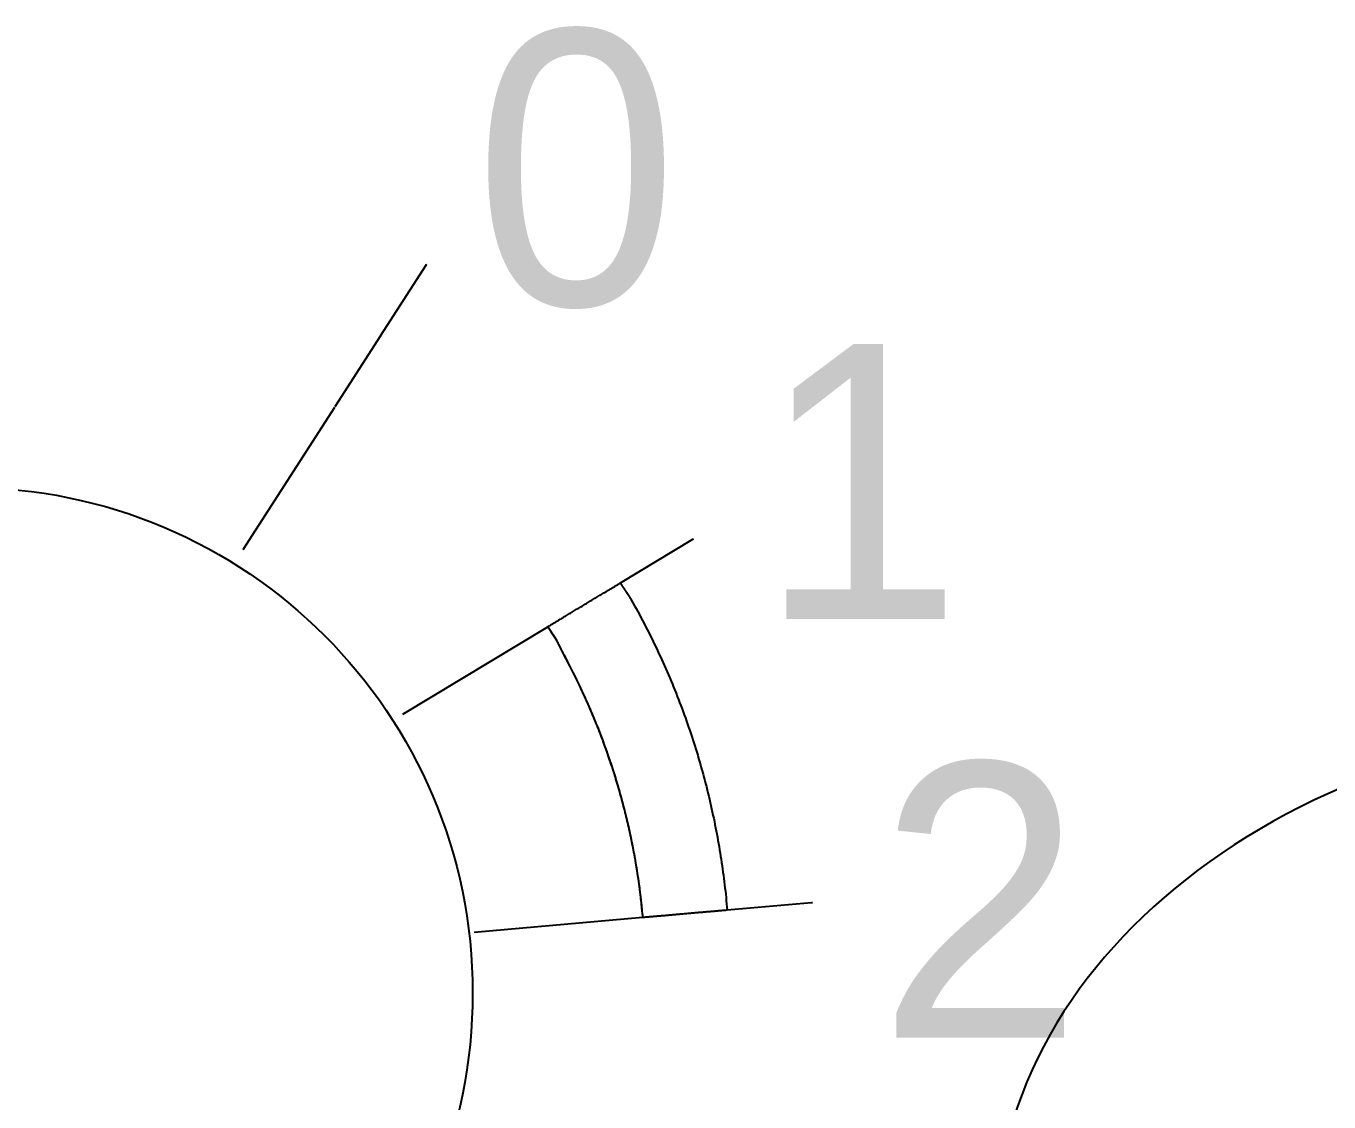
# Model space of a CAD drawing. Header units: inches. Extents: x 0.1 to 89.7, y 0.1 to 57.6.
# Drawn here: x 81.3518 to 81.6649, y 23.9955 to 24.2541 of the extents above; entities that cross this region are included whole.
import ezdxf
from ezdxf.enums import TextEntityAlignment as Align

# ---------------------------------------------------------------- set-up
doc = ezdxf.new("R2010")
doc.units = ezdxf.units.IN
doc.header["$MEASUREMENT"] = 0
for name, color, linetype in [('LAYER_10', 7, 'Continuous'), ('OBJECT', 140, 'Continuous'), ('PSYMS', 7, 'Continuous')]:
    doc.layers.add(name, color=color, linetype=linetype)
doc.styles.get("Standard").update_dxf_attribs({"font": 'arial.ttf'})
doc.styles.add('STYLE5', font='txt')
doc.styles.add('WD', font='romans.shx', dxfattribs={"height": 0.185})

# ---------------------------------------------------------------- blocks, each defined once
blk = doc.blocks.new('SR_2NO_1NC')
at = {"layer": 'LAYER_10', "color": 7}
for points in [[(0.55183, 2.55916), (0.56294, 2.57639)], [(0.55183, 2.55916), (0.56294, 2.57639)], [(0.56294, 2.5764), (0.56299, 2.57648)], [(0.56294, 2.5764), (0.56299, 2.57648)], [(0.55183, 2.55916), (0.54073, 2.54194)], [(0.55183, 2.55916), (0.54073, 2.54194)], [(0.51858, 2.50747), (0.54073, 2.54193)], [(0.51858, 2.50747), (0.54073, 2.54193)], [(0.60983, 2.49936), (0.62735, 2.50994)], [(0.60983, 2.49936), (0.62735, 2.50994)], [(0.62735, 2.50995), (0.62755, 2.51007)], [(0.62735, 2.50995), (0.62755, 2.51007)], [(0.55723, 2.4676), (0.59229, 2.48879)], [(0.55723, 2.4676), (0.59229, 2.48879)], [(0.65608, 2.42201), (0.63568, 2.4202)], [(0.65608, 2.42201), (0.63568, 2.4202)], [(0.65628, 2.42201), (0.65608, 2.42201)], [(0.65628, 2.42201), (0.65608, 2.42201)], [(0.61528, 2.41842), (0.57446, 2.41483)]]:
    blk.add_lwpolyline(points, dxfattribs=at)
for points in [[(0.63568, 2.4202, 0), (0.63567, 2.4202, 0), (0.63565, 2.4202, 0), (0.63562, 2.4202, 0), (0.63558, 2.42019, 0), (0.63553, 2.42019, 0), (0.63547, 2.42018, 0), (0.63539, 2.42018, 0), (0.63531, 2.42017, 0), (0.63522, 2.42016, 0), (0.63511, 2.42015, 0), (0.635, 2.42014, 0), (0.63487, 2.42013, 0), (0.63474, 2.42012, 0), (0.6346, 2.42011, 0), (0.63445, 2.4201, 0), (0.63429, 2.42008, 0), (0.63412, 2.42007, 0), (0.63395, 2.42005, 0), (0.63376, 2.42004, 0), (0.63357, 2.42002, 0), (0.63338, 2.42, 0), (0.63317, 2.41998, 0), (0.63296, 2.41997, 0), (0.63274, 2.41995, 0), (0.63252, 2.41993, 0), (0.63228, 2.41991, 0), (0.63205, 2.41989, 0), (0.63181, 2.41987, 0), (0.63156, 2.41984, 0), (0.6313, 2.41982, 0), (0.63105, 2.4198, 0), (0.63078, 2.41978, 0), (0.63052, 2.41975, 0), (0.63025, 2.41973, 0), (0.62997, 2.41971, 0), (0.62969, 2.41968, 0), (0.62941, 2.41966, 0), (0.62913, 2.41963, 0), (0.62884, 2.41961, 0), (0.62855, 2.41958, 0), (0.62825, 2.41956, 0), (0.62796, 2.41953, 0), (0.62766, 2.4195, 0), (0.62736, 2.41948, 0), (0.62706, 2.41945, 0), (0.62676, 2.41943, 0), (0.62646, 2.4194, 0), (0.62615, 2.41937, 0), (0.62585, 2.41935, 0), (0.62554, 2.41932, 0), (0.62524, 2.41929, 0), (0.62494, 2.41927, 0), (0.62463, 2.41924, 0), (0.62433, 2.41921, 0), (0.62403, 2.41919, 0), (0.62372, 2.41916, 0), (0.62342, 2.41913, 0), (0.62313, 2.41911, 0), (0.62283, 2.41908, 0), (0.62254, 2.41906, 0), (0.62224, 2.41903, 0), (0.62195, 2.41901, 0), (0.62167, 2.41898, 0), (0.62138, 2.41896, 0), (0.6211, 2.41893, 0), (0.62083, 2.41891, 0), (0.62056, 2.41888, 0), (0.62029, 2.41886, 0), (0.62002, 2.41884, 0), (0.61976, 2.41881, 0), (0.61951, 2.41879, 0), (0.61926, 2.41877, 0), (0.61901, 2.41875, 0), (0.61877, 2.41873, 0), (0.61854, 2.41871, 0), (0.61831, 2.41869, 0), (0.61809, 2.41867, 0), (0.61788, 2.41865, 0), (0.61767, 2.41863, 0), (0.61747, 2.41861, 0), (0.61728, 2.4186, 0), (0.61709, 2.41858, 0), (0.61691, 2.41857, 0), (0.61674, 2.41855, 0), (0.61658, 2.41854, 0), (0.61642, 2.41852, 0), (0.61628, 2.41851, 0), (0.61614, 2.4185, 0), (0.61601, 2.41849, 0), (0.61589, 2.41848, 0), (0.61579, 2.41847, 0), (0.61569, 2.41846, 0), (0.6156, 2.41845, 0), (0.61552, 2.41844, 0), (0.61545, 2.41844, 0), (0.6154, 2.41843, 0), (0.61535, 2.41843, 0), (0.61532, 2.41843, 0), (0.61529, 2.41842, 0), (0.61528, 2.41842, 0), (0.61525, 2.41879, 0), (0.61519, 2.41944, 0), (0.61513, 2.42009, 0), (0.61506, 2.42073, 0), (0.615, 2.42138, 0), (0.61493, 2.42202, 0), (0.61485, 2.42267, 0), (0.61478, 2.42332, 0), (0.6147, 2.42396, 0), (0.61462, 2.42461, 0), (0.61454, 2.42525, 0), (0.61445, 2.4259, 0), (0.61437, 2.42654, 0), (0.61428, 2.42719, 0), (0.61418, 2.42783, 0), (0.61409, 2.42848, 0), (0.61399, 2.42912, 0), (0.61389, 2.42977, 0), (0.61378, 2.43041, 0), (0.61368, 2.43106, 0), (0.61357, 2.4317, 0), (0.61346, 2.43234, 0), (0.61335, 2.43299, 0), (0.61323, 2.43363, 0), (0.61311, 2.43427, 0), (0.61299, 2.43492, 0), (0.61286, 2.43556, 0), (0.61274, 2.4362, 0), (0.61261, 2.43684, 0), (0.61247, 2.43749, 0), (0.61234, 2.43813, 0), (0.6122, 2.43877, 0), (0.61206, 2.43941, 0), (0.61192, 2.44005, 0), (0.61177, 2.44069, 0), (0.61163, 2.44133, 0), (0.61147, 2.44197, 0), (0.61132, 2.44261, 0), (0.61116, 2.44325, 0), (0.61101, 2.44389, 0), (0.61084, 2.44453, 0), (0.61068, 2.44517, 0), (0.61051, 2.4458, 0), (0.61034, 2.44644, 0), (0.61017, 2.44708, 0), (0.61, 2.44772, 0), (0.60982, 2.44835, 0), (0.60964, 2.44899, 0), (0.60946, 2.44963, 0), (0.60927, 2.45026, 0), (0.60908, 2.4509, 0), (0.60889, 2.45153, 0), (0.6087, 2.45217, 0), (0.6085, 2.4528, 0), (0.6083, 2.45343, 0), (0.6081, 2.45407, 0), (0.6079, 2.4547, 0), (0.60769, 2.45533, 0), (0.60748, 2.45596, 0), (0.60727, 2.45659, 0), (0.60705, 2.45722, 0), (0.60683, 2.45785, 0), (0.60661, 2.45848, 0), (0.60639, 2.45911, 0), (0.60616, 2.45974, 0), (0.60594, 2.46037, 0), (0.6057, 2.461, 0), (0.60547, 2.46163, 0), (0.60523, 2.46225, 0), (0.60499, 2.46288, 0), (0.60475, 2.4635, 0), (0.60451, 2.46413, 0), (0.60426, 2.46475, 0), (0.60401, 2.46538, 0), (0.60375, 2.466, 0), (0.6035, 2.46663, 0), (0.60324, 2.46725, 0), (0.60298, 2.46787, 0), (0.60271, 2.46849, 0), (0.60244, 2.46911, 0), (0.60217, 2.46973, 0), (0.6019, 2.47035, 0), (0.60163, 2.47097, 0), (0.60135, 2.47159, 0), (0.60107, 2.47221, 0), (0.60078, 2.47282, 0), (0.6005, 2.47344, 0), (0.60021, 2.47405, 0), (0.59992, 2.47467, 0), (0.59962, 2.47528, 0), (0.59932, 2.4759, 0), (0.59902, 2.47651, 0), (0.59872, 2.47712, 0), (0.59841, 2.47773, 0), (0.5981, 2.47835, 0), (0.59779, 2.47896, 0), (0.59748, 2.47956, 0), (0.59716, 2.48017, 0), (0.59684, 2.48078, 0), (0.59652, 2.48139, 0), (0.59624, 2.48191, 0), (0.59622, 2.48195, 0), (0.5962, 2.48198, 0), (0.59618, 2.48202, 0), (0.59616, 2.48205, 0), (0.59614, 2.48209, 0), (0.59612, 2.48212, 0), (0.5961, 2.48216, 0), (0.59609, 2.48219, 0), (0.59607, 2.48223, 0), (0.59605, 2.48226, 0), (0.59603, 2.4823, 0), (0.59601, 2.48233, 0), (0.59599, 2.48237, 0), (0.59597, 2.4824, 0), (0.59596, 2.48244, 0), (0.59594, 2.48247, 0), (0.59592, 2.48251, 0), (0.5959, 2.48254, 0), (0.59588, 2.48258, 0), (0.59587, 2.48261, 0), (0.59585, 2.48265, 0), (0.59583, 2.48268, 0), (0.59581, 2.48272, 0), (0.5958, 2.48275, 0), (0.59578, 2.48279, 0), (0.59576, 2.48282, 0), (0.59574, 2.48286, 0), (0.59573, 2.48289, 0), (0.59571, 2.48293, 0), (0.59569, 2.48296, 0), (0.59567, 2.483, 0), (0.59566, 2.48303, 0), (0.59564, 2.48307, 0), (0.59562, 2.48311, 0), (0.5956, 2.48314, 0), (0.59559, 2.48318, 0), (0.59557, 2.48321, 0), (0.59555, 2.48325, 0), (0.59554, 2.48328, 0), (0.59552, 2.48332, 0), (0.5955, 2.48335, 0), (0.59548, 2.48339, 0), (0.59547, 2.48342, 0), (0.59545, 2.48346, 0), (0.59543, 2.48349, 0), (0.59542, 2.48353, 0), (0.5954, 2.48357, 0), (0.59538, 2.4836, 0), (0.59536, 2.48364, 0), (0.59535, 2.48367, 0), (0.59533, 2.48371, 0), (0.59531, 2.48374, 0), (0.5953, 2.48378, 0), (0.59528, 2.48381, 0), (0.59526, 2.48385, 0), (0.59525, 2.48388, 0), (0.59523, 2.48392, 0), (0.59521, 2.48395, 0), (0.59519, 2.48399, 0), (0.59518, 2.48402, 0), (0.59516, 2.48406, 0), (0.59514, 2.4841, 0), (0.59512, 2.48413, 0), (0.59511, 2.48417, 0), (0.59509, 2.4842, 0), (0.59507, 2.48424, 0), (0.59505, 2.48427, 0), (0.59504, 2.48431, 0), (0.59502, 2.48434, 0), (0.595, 2.48438, 0), (0.59498, 2.48441, 0), (0.59497, 2.48445, 0), (0.59495, 2.48448, 0), (0.59493, 2.48452, 0), (0.59491, 2.48455, 0), (0.59489, 2.48459, 0), (0.59488, 2.48462, 0), (0.59486, 2.48466, 0), (0.59484, 2.48469, 0), (0.59482, 2.48473, 0), (0.5948, 2.48476, 0), (0.59478, 2.4848, 0), (0.59477, 2.48483, 0), (0.59475, 2.48487, 0), (0.59473, 2.4849, 0), (0.59471, 2.48494, 0), (0.59469, 2.48497, 0), (0.59467, 2.48501, 0), (0.59465, 2.48504, 0), (0.59463, 2.48508, 0), (0.59462, 2.48511, 0), (0.5946, 2.48515, 0), (0.59458, 2.48518, 0), (0.59456, 2.48522, 0), (0.59454, 2.48525, 0), (0.59452, 2.48529, 0), (0.5945, 2.48532, 0), (0.59448, 2.48535, 0), (0.59446, 2.48539, 0), (0.59444, 2.48542, 0), (0.59443, 2.48543, 0), (0.59443, 2.48544, 0), (0.59443, 2.48544, 0), (0.59442, 2.48545, 0), (0.59442, 2.48545, 0), (0.59441, 2.48546, 0), (0.5944, 2.48548, 0), (0.5944, 2.48549, 0), (0.59439, 2.4855, 0), (0.59438, 2.48552, 0), (0.59436, 2.48554, 0), (0.59435, 2.48556, 0), (0.59434, 2.48558, 0), (0.59432, 2.4856, 0), (0.59431, 2.48563, 0), (0.59429, 2.48565, 0), (0.59427, 2.48568, 0), (0.59426, 2.48571, 0), (0.59424, 2.48574, 0), (0.59422, 2.48577, 0), (0.5942, 2.4858, 0), (0.59417, 2.48584, 0), (0.59415, 2.48587, 0), (0.59413, 2.48591, 0), (0.59411, 2.48594, 0), (0.59408, 2.48598, 0), (0.59406, 2.48602, 0), (0.59403, 2.48606, 0), (0.59401, 2.4861, 0), (0.59398, 2.48614, 0), (0.59395, 2.48618, 0), (0.59392, 2.48623, 0), (0.5939, 2.48627, 0), (0.59387, 2.48632, 0), (0.59384, 2.48636, 0), (0.59381, 2.48641, 0), (0.59378, 2.48645, 0), (0.59375, 2.4865, 0), (0.59372, 2.48655, 0), (0.59369, 2.48659, 0), (0.59366, 2.48664, 0), (0.59363, 2.48669, 0), (0.5936, 2.48674, 0), (0.59357, 2.48679, 0), (0.59353, 2.48684, 0), (0.5935, 2.48689, 0), (0.59347, 2.48694, 0), (0.59344, 2.48699, 0), (0.59341, 2.48704, 0), (0.59337, 2.48709, 0), (0.59334, 2.48714, 0), (0.59331, 2.48719, 0), (0.59328, 2.48724, 0), (0.59325, 2.48729, 0), (0.59321, 2.48734, 0), (0.59318, 2.48739, 0), (0.59315, 2.48744, 0), (0.59312, 2.48749, 0), (0.59309, 2.48754, 0), (0.59306, 2.48759, 0), (0.59303, 2.48763, 0), (0.593, 2.48768, 0), (0.59297, 2.48773, 0), (0.59294, 2.48778, 0), (0.59291, 2.48782, 0), (0.59288, 2.48787, 0), (0.59285, 2.48791, 0), (0.59282, 2.48796, 0), (0.59279, 2.488, 0), (0.59276, 2.48804, 0), (0.59274, 2.48809, 0), (0.59271, 2.48813, 0), (0.59269, 2.48817, 0), (0.59266, 2.48821, 0), (0.59264, 2.48825, 0), (0.59261, 2.48828, 0), (0.59259, 2.48832, 0), (0.59256, 2.48836, 0), (0.59254, 2.48839, 0), (0.59252, 2.48842, 0), (0.5925, 2.48846, 0), (0.59248, 2.48849, 0), (0.59246, 2.48852, 0), (0.59244, 2.48855, 0), (0.59243, 2.48857, 0), (0.59241, 2.4886, 0), (0.59239, 2.48862, 0), (0.59238, 2.48865, 0), (0.59237, 2.48867, 0), (0.59235, 2.48869, 0), (0.59234, 2.48871, 0), (0.59233, 2.48872, 0), (0.59232, 2.48874, 0), (0.59231, 2.48875, 0), (0.59231, 2.48876, 0), (0.5923, 2.48877, 0), (0.59229, 2.48878, 0), (0.59229, 2.48879, 0), (0.59229, 2.48879, 0), (0.59229, 2.48879, 0), (0.59229, 2.4888, 0), (0.59229, 2.4888, 0), (0.59231, 2.48881, 0), (0.59234, 2.48883, 0), (0.59238, 2.48885, 0), (0.59243, 2.48888, 0), (0.59248, 2.48891, 0), (0.59255, 2.48895, 0), (0.59262, 2.489, 0), (0.59271, 2.48905, 0), (0.5928, 2.48911, 0), (0.5929, 2.48917, 0), (0.59301, 2.48923, 0), (0.59312, 2.4893, 0), (0.59325, 2.48938, 0), (0.59338, 2.48946, 0), (0.59352, 2.48954, 0), (0.59367, 2.48963, 0), (0.59382, 2.48972, 0), (0.59398, 2.48981, 0), (0.59414, 2.48991, 0), (0.59432, 2.49002, 0), (0.59449, 2.49013, 0), (0.59468, 2.49024, 0), (0.59487, 2.49035, 0), (0.59506, 2.49047, 0), (0.59526, 2.49059, 0), (0.59547, 2.49071, 0), (0.59568, 2.49084, 0), (0.59589, 2.49097, 0), (0.59611, 2.4911, 0), (0.59633, 2.49123, 0), (0.59656, 2.49137, 0), (0.59679, 2.49151, 0), (0.59702, 2.49165, 0), (0.59726, 2.49179, 0), (0.5975, 2.49194, 0), (0.59774, 2.49208, 0), (0.59799, 2.49223, 0), (0.59824, 2.49238, 0), (0.59849, 2.49253, 0), (0.59874, 2.49269, 0), (0.599, 2.49284, 0), (0.59925, 2.49299, 0), (0.59951, 2.49315, 0), (0.59977, 2.49331, 0), (0.60003, 2.49346, 0), (0.60029, 2.49362, 0), (0.60055, 2.49378, 0), (0.60081, 2.49393, 0), (0.60108, 2.49409, 0), (0.60134, 2.49425, 0), (0.6016, 2.49441, 0), (0.60186, 2.49457, 0), (0.60212, 2.49472, 0), (0.60238, 2.49488, 0), (0.60264, 2.49504, 0), (0.6029, 2.49519, 0), (0.60315, 2.49534, 0), (0.60341, 2.4955, 0), (0.60366, 2.49565, 0), (0.60391, 2.4958, 0), (0.60416, 2.49595, 0), (0.6044, 2.4961, 0), (0.60465, 2.49625, 0), (0.60489, 2.49639, 0), (0.60512, 2.49653, 0), (0.60536, 2.49667, 0), (0.60559, 2.49681, 0), (0.60581, 2.49695, 0), (0.60604, 2.49708, 0), (0.60625, 2.49721, 0), (0.60647, 2.49734, 0), (0.60668, 2.49747, 0), (0.60688, 2.49759, 0), (0.60708, 2.49771, 0), (0.60727, 2.49783, 0), (0.60746, 2.49794, 0), (0.60765, 2.49805, 0), (0.60782, 2.49816, 0), (0.60799, 2.49826, 0), (0.60816, 2.49836, 0), (0.60832, 2.49846, 0), (0.60847, 2.49855, 0), (0.60861, 2.49864, 0), (0.60875, 2.49872, 0), (0.60888, 2.4988, 0), (0.60901, 2.49887, 0), (0.60912, 2.49894, 0), (0.60923, 2.49901, 0), (0.60933, 2.49907, 0), (0.60942, 2.49912, 0), (0.6095, 2.49917, 0), (0.60957, 2.49921, 0), (0.60964, 2.49925, 0), (0.6097, 2.49929, 0), (0.60974, 2.49932, 0), (0.60978, 2.49934, 0), (0.6098, 2.49935, 0), (0.60982, 2.49936, 0), (0.60983, 2.49937, 0), (0.60985, 2.49934, 0), (0.60987, 2.4993, 0), (0.60989, 2.49926, 0), (0.60992, 2.49922, 0), (0.60994, 2.49918, 0), (0.60996, 2.49915, 0), (0.60999, 2.49911, 0), (0.61001, 2.49907, 0), (0.61003, 2.49903, 0), (0.61006, 2.49899, 0), (0.61008, 2.49896, 0), (0.6101, 2.49892, 0), (0.61013, 2.49888, 0), (0.61015, 2.49885, 0), (0.61018, 2.49881, 0), (0.6102, 2.49877, 0), (0.61022, 2.49873, 0), (0.61025, 2.4987, 0), (0.61027, 2.49866, 0), (0.6103, 2.49862, 0), (0.61032, 2.49858, 0), (0.61034, 2.49855, 0), (0.61037, 2.49851, 0), (0.61039, 2.49847, 0), (0.61042, 2.49844, 0), (0.61044, 2.4984, 0), (0.61047, 2.49836, 0), (0.61049, 2.49833, 0), (0.61051, 2.49829, 0), (0.61054, 2.49825, 0), (0.61056, 2.49822, 0), (0.61059, 2.49818, 0), (0.61061, 2.49814, 0), (0.61064, 2.49811, 0), (0.61066, 2.49807, 0), (0.61069, 2.49803, 0), (0.61071, 2.498, 0), (0.61074, 2.49796, 0), (0.61076, 2.49792, 0), (0.61079, 2.49789, 0), (0.61081, 2.49785, 0), (0.61084, 2.49781, 0), (0.61086, 2.49778, 0), (0.61089, 2.49774, 0), (0.61091, 2.4977, 0), (0.61093, 2.49767, 0), (0.61096, 2.49763, 0), (0.61098, 2.49759, 0), (0.61101, 2.49756, 0), (0.61103, 2.49752, 0), (0.61106, 2.49748, 0), (0.61108, 2.49745, 0), (0.61111, 2.49741, 0), (0.61113, 2.49737, 0), (0.61116, 2.49734, 0), (0.61118, 2.4973, 0), (0.61121, 2.49726, 0), (0.61123, 2.49723, 0), (0.61126, 2.49719, 0), (0.61128, 2.49715, 0), (0.61131, 2.49711, 0), (0.61133, 2.49708, 0), (0.61136, 2.49704, 0), (0.61138, 2.497, 0), (0.61141, 2.49697, 0), (0.61143, 2.49693, 0), (0.61146, 2.49689, 0), (0.61148, 2.49685, 0), (0.61151, 2.49682, 0), (0.61153, 2.49678, 0), (0.61155, 2.49674, 0), (0.61158, 2.49671, 0), (0.6116, 2.49667, 0), (0.61163, 2.49663, 0), (0.61165, 2.49659, 0), (0.61168, 2.49655, 0), (0.6117, 2.49652, 0), (0.61173, 2.49648, 0), (0.61175, 2.49644, 0), (0.61177, 2.4964, 0), (0.6118, 2.49637, 0), (0.61182, 2.49633, 0), (0.61185, 2.49629, 0), (0.61187, 2.49625, 0), (0.61189, 2.49621, 0), (0.61192, 2.49617, 0), (0.61194, 2.49614, 0), (0.61197, 2.4961, 0), (0.61199, 2.49606, 0), (0.61201, 2.49602, 0), (0.61204, 2.49598, 0), (0.61206, 2.49594, 0), (0.61208, 2.4959, 0), (0.61211, 2.49586, 0), (0.61213, 2.49582, 0), (0.61215, 2.49578, 0), (0.61218, 2.49575, 0), (0.6122, 2.49571, 0), (0.61222, 2.49567, 0), (0.61225, 2.49563, 0), (0.61243, 2.4953, 0), (0.61284, 2.49458, 0), (0.61324, 2.49386, 0), (0.61363, 2.49315, 0), (0.61403, 2.49243, 0), (0.61442, 2.49171, 0), (0.6148, 2.49099, 0), (0.61519, 2.49027, 0), (0.61557, 2.48954, 0), (0.61594, 2.48882, 0), (0.61631, 2.4881, 0), (0.61668, 2.48737, 0), (0.61705, 2.48664, 0), (0.61741, 2.48592, 0), (0.61776, 2.48519, 0), (0.61812, 2.48446, 0), (0.61847, 2.48373, 0), (0.61881, 2.483, 0), (0.61916, 2.48226, 0), (0.6195, 2.48153, 0), (0.61983, 2.4808, 0), (0.62017, 2.48006, 0), (0.6205, 2.47933, 0), (0.62082, 2.47859, 0), (0.62114, 2.47785, 0), (0.62146, 2.47712, 0), (0.62178, 2.47638, 0), (0.62209, 2.47564, 0), (0.6224, 2.4749, 0), (0.6227, 2.47416, 0), (0.623, 2.47341, 0), (0.6233, 2.47267, 0), (0.62359, 2.47193, 0), (0.62388, 2.47118, 0), (0.62417, 2.47044, 0), (0.62446, 2.46969, 0), (0.62474, 2.46895, 0), (0.62501, 2.4682, 0), (0.62529, 2.46745, 0), (0.62556, 2.46671, 0), (0.62582, 2.46596, 0), (0.62608, 2.46521, 0), (0.62634, 2.46446, 0), (0.6266, 2.46371, 0), (0.62685, 2.46295, 0), (0.6271, 2.4622, 0), (0.62735, 2.46145, 0), (0.62759, 2.4607, 0), (0.62783, 2.45994, 0), (0.62806, 2.45919, 0), (0.6283, 2.45843, 0), (0.62853, 2.45768, 0), (0.62875, 2.45692, 0), (0.62897, 2.45616, 0), (0.62919, 2.45541, 0), (0.62941, 2.45465, 0), (0.62962, 2.45389, 0), (0.62983, 2.45313, 0), (0.63003, 2.45237, 0), (0.63023, 2.45161, 0), (0.63043, 2.45085, 0), (0.63063, 2.45009, 0), (0.63082, 2.44933, 0), (0.63101, 2.44857, 0), (0.63119, 2.44781, 0), (0.63138, 2.44705, 0), (0.63155, 2.44629, 0), (0.63173, 2.44552, 0), (0.6319, 2.44476, 0), (0.63207, 2.444, 0), (0.63223, 2.44323, 0), (0.6324, 2.44247, 0), (0.63256, 2.4417, 0), (0.63271, 2.44094, 0), (0.63286, 2.44017, 0), (0.63301, 2.43941, 0), (0.63316, 2.43864, 0), (0.6333, 2.43788, 0), (0.63344, 2.43711, 0), (0.63357, 2.43634, 0), (0.63371, 2.43558, 0), (0.63384, 2.43481, 0), (0.63396, 2.43404, 0), (0.63408, 2.43327, 0), (0.6342, 2.43251, 0), (0.63432, 2.43174, 0), (0.63443, 2.43097, 0), (0.63454, 2.4302, 0), (0.63465, 2.42943, 0), (0.63475, 2.42867, 0), (0.63485, 2.4279, 0), (0.63495, 2.42713, 0), (0.63504, 2.42636, 0), (0.63513, 2.42559, 0), (0.63522, 2.42482, 0), (0.6353, 2.42405, 0), (0.63539, 2.42328, 0), (0.63546, 2.42251, 0), (0.63554, 2.42174, 0), (0.63561, 2.42097, 0), (0.63568, 2.4202, 0)], [(0.63568, 2.4202, 0), (0.63567, 2.4202, 0), (0.63565, 2.4202, 0), (0.63562, 2.4202, 0), (0.63558, 2.42019, 0), (0.63553, 2.42019, 0), (0.63547, 2.42018, 0), (0.63539, 2.42018, 0), (0.63531, 2.42017, 0), (0.63522, 2.42016, 0), (0.63511, 2.42015, 0), (0.635, 2.42014, 0), (0.63487, 2.42013, 0), (0.63474, 2.42012, 0), (0.6346, 2.42011, 0), (0.63445, 2.4201, 0), (0.63429, 2.42008, 0), (0.63412, 2.42007, 0), (0.63395, 2.42005, 0), (0.63376, 2.42004, 0), (0.63357, 2.42002, 0), (0.63338, 2.42, 0), (0.63317, 2.41998, 0), (0.63296, 2.41997, 0), (0.63274, 2.41995, 0), (0.63252, 2.41993, 0), (0.63228, 2.41991, 0), (0.63205, 2.41989, 0), (0.63181, 2.41987, 0), (0.63156, 2.41984, 0), (0.6313, 2.41982, 0), (0.63105, 2.4198, 0), (0.63078, 2.41978, 0), (0.63052, 2.41975, 0), (0.63025, 2.41973, 0), (0.62997, 2.41971, 0), (0.62969, 2.41968, 0), (0.62941, 2.41966, 0), (0.62913, 2.41963, 0), (0.62884, 2.41961, 0), (0.62855, 2.41958, 0), (0.62825, 2.41956, 0), (0.62796, 2.41953, 0), (0.62766, 2.4195, 0), (0.62736, 2.41948, 0), (0.62706, 2.41945, 0), (0.62676, 2.41943, 0), (0.62646, 2.4194, 0), (0.62615, 2.41937, 0), (0.62585, 2.41935, 0), (0.62554, 2.41932, 0), (0.62524, 2.41929, 0), (0.62494, 2.41927, 0), (0.62463, 2.41924, 0), (0.62433, 2.41921, 0), (0.62403, 2.41919, 0), (0.62372, 2.41916, 0), (0.62342, 2.41913, 0), (0.62313, 2.41911, 0), (0.62283, 2.41908, 0), (0.62254, 2.41906, 0), (0.62224, 2.41903, 0), (0.62195, 2.41901, 0), (0.62167, 2.41898, 0), (0.62138, 2.41896, 0), (0.6211, 2.41893, 0), (0.62083, 2.41891, 0), (0.62056, 2.41888, 0), (0.62029, 2.41886, 0), (0.62002, 2.41884, 0), (0.61976, 2.41881, 0), (0.61951, 2.41879, 0), (0.61926, 2.41877, 0), (0.61901, 2.41875, 0), (0.61877, 2.41873, 0), (0.61854, 2.41871, 0), (0.61831, 2.41869, 0), (0.61809, 2.41867, 0), (0.61788, 2.41865, 0), (0.61767, 2.41863, 0), (0.61747, 2.41861, 0), (0.61728, 2.4186, 0), (0.61709, 2.41858, 0), (0.61691, 2.41857, 0), (0.61674, 2.41855, 0), (0.61658, 2.41854, 0), (0.61642, 2.41852, 0), (0.61628, 2.41851, 0), (0.61614, 2.4185, 0), (0.61601, 2.41849, 0), (0.61589, 2.41848, 0), (0.61579, 2.41847, 0), (0.61569, 2.41846, 0), (0.6156, 2.41845, 0), (0.61552, 2.41844, 0), (0.61545, 2.41844, 0), (0.6154, 2.41843, 0), (0.61535, 2.41843, 0), (0.61532, 2.41843, 0), (0.61529, 2.41842, 0), (0.61528, 2.41842, 0), (0.61525, 2.41879, 0), (0.61519, 2.41944, 0), (0.61513, 2.42009, 0), (0.61506, 2.42073, 0), (0.615, 2.42138, 0), (0.61493, 2.42202, 0), (0.61485, 2.42267, 0), (0.61478, 2.42332, 0), (0.6147, 2.42396, 0), (0.61462, 2.42461, 0), (0.61454, 2.42525, 0), (0.61445, 2.4259, 0), (0.61437, 2.42654, 0), (0.61428, 2.42719, 0), (0.61418, 2.42783, 0), (0.61409, 2.42848, 0), (0.61399, 2.42912, 0), (0.61389, 2.42977, 0), (0.61378, 2.43041, 0), (0.61368, 2.43106, 0), (0.61357, 2.4317, 0), (0.61346, 2.43234, 0), (0.61335, 2.43299, 0), (0.61323, 2.43363, 0), (0.61311, 2.43427, 0), (0.61299, 2.43492, 0), (0.61286, 2.43556, 0), (0.61274, 2.4362, 0), (0.61261, 2.43684, 0), (0.61247, 2.43749, 0), (0.61234, 2.43813, 0), (0.6122, 2.43877, 0), (0.61206, 2.43941, 0), (0.61192, 2.44005, 0), (0.61177, 2.44069, 0), (0.61163, 2.44133, 0), (0.61147, 2.44197, 0), (0.61132, 2.44261, 0), (0.61116, 2.44325, 0), (0.61101, 2.44389, 0), (0.61084, 2.44453, 0), (0.61068, 2.44517, 0), (0.61051, 2.4458, 0), (0.61034, 2.44644, 0), (0.61017, 2.44708, 0), (0.61, 2.44772, 0), (0.60982, 2.44835, 0), (0.60964, 2.44899, 0), (0.60946, 2.44963, 0), (0.60927, 2.45026, 0), (0.60908, 2.4509, 0), (0.60889, 2.45153, 0), (0.6087, 2.45217, 0), (0.6085, 2.4528, 0), (0.6083, 2.45343, 0), (0.6081, 2.45407, 0), (0.6079, 2.4547, 0), (0.60769, 2.45533, 0), (0.60748, 2.45596, 0), (0.60727, 2.45659, 0), (0.60705, 2.45722, 0), (0.60683, 2.45785, 0), (0.60661, 2.45848, 0), (0.60639, 2.45911, 0), (0.60616, 2.45974, 0), (0.60594, 2.46037, 0), (0.6057, 2.461, 0), (0.60547, 2.46163, 0), (0.60523, 2.46225, 0), (0.60499, 2.46288, 0), (0.60475, 2.4635, 0), (0.60451, 2.46413, 0), (0.60426, 2.46475, 0), (0.60401, 2.46538, 0), (0.60375, 2.466, 0), (0.6035, 2.46663, 0), (0.60324, 2.46725, 0), (0.60298, 2.46787, 0), (0.60271, 2.46849, 0), (0.60244, 2.46911, 0), (0.60217, 2.46973, 0), (0.6019, 2.47035, 0), (0.60163, 2.47097, 0), (0.60135, 2.47159, 0), (0.60107, 2.47221, 0), (0.60078, 2.47282, 0), (0.6005, 2.47344, 0), (0.60021, 2.47405, 0), (0.59992, 2.47467, 0), (0.59962, 2.47528, 0), (0.59932, 2.4759, 0), (0.59902, 2.47651, 0), (0.59872, 2.47712, 0), (0.59841, 2.47773, 0), (0.5981, 2.47835, 0), (0.59779, 2.47896, 0), (0.59748, 2.47956, 0), (0.59716, 2.48017, 0), (0.59684, 2.48078, 0), (0.59652, 2.48139, 0), (0.59624, 2.48191, 0), (0.59622, 2.48195, 0), (0.5962, 2.48198, 0), (0.59618, 2.48202, 0), (0.59616, 2.48205, 0), (0.59614, 2.48209, 0), (0.59612, 2.48212, 0), (0.5961, 2.48216, 0), (0.59609, 2.48219, 0), (0.59607, 2.48223, 0), (0.59605, 2.48226, 0), (0.59603, 2.4823, 0), (0.59601, 2.48233, 0), (0.59599, 2.48237, 0), (0.59597, 2.4824, 0), (0.59596, 2.48244, 0), (0.59594, 2.48247, 0), (0.59592, 2.48251, 0), (0.5959, 2.48254, 0), (0.59588, 2.48258, 0), (0.59587, 2.48261, 0), (0.59585, 2.48265, 0), (0.59583, 2.48268, 0), (0.59581, 2.48272, 0), (0.5958, 2.48275, 0), (0.59578, 2.48279, 0), (0.59576, 2.48282, 0), (0.59574, 2.48286, 0), (0.59573, 2.48289, 0), (0.59571, 2.48293, 0), (0.59569, 2.48296, 0), (0.59567, 2.483, 0), (0.59566, 2.48303, 0), (0.59564, 2.48307, 0), (0.59562, 2.48311, 0), (0.5956, 2.48314, 0), (0.59559, 2.48318, 0), (0.59557, 2.48321, 0), (0.59555, 2.48325, 0), (0.59554, 2.48328, 0), (0.59552, 2.48332, 0), (0.5955, 2.48335, 0), (0.59548, 2.48339, 0), (0.59547, 2.48342, 0), (0.59545, 2.48346, 0), (0.59543, 2.48349, 0), (0.59542, 2.48353, 0), (0.5954, 2.48357, 0), (0.59538, 2.4836, 0), (0.59536, 2.48364, 0), (0.59535, 2.48367, 0), (0.59533, 2.48371, 0), (0.59531, 2.48374, 0), (0.5953, 2.48378, 0), (0.59528, 2.48381, 0), (0.59526, 2.48385, 0), (0.59525, 2.48388, 0), (0.59523, 2.48392, 0), (0.59521, 2.48395, 0), (0.59519, 2.48399, 0), (0.59518, 2.48402, 0), (0.59516, 2.48406, 0), (0.59514, 2.4841, 0), (0.59512, 2.48413, 0), (0.59511, 2.48417, 0), (0.59509, 2.4842, 0), (0.59507, 2.48424, 0), (0.59505, 2.48427, 0), (0.59504, 2.48431, 0), (0.59502, 2.48434, 0), (0.595, 2.48438, 0), (0.59498, 2.48441, 0), (0.59497, 2.48445, 0), (0.59495, 2.48448, 0), (0.59493, 2.48452, 0), (0.59491, 2.48455, 0), (0.59489, 2.48459, 0), (0.59488, 2.48462, 0), (0.59486, 2.48466, 0), (0.59484, 2.48469, 0), (0.59482, 2.48473, 0), (0.5948, 2.48476, 0), (0.59478, 2.4848, 0), (0.59477, 2.48483, 0), (0.59475, 2.48487, 0), (0.59473, 2.4849, 0), (0.59471, 2.48494, 0), (0.59469, 2.48497, 0), (0.59467, 2.48501, 0), (0.59465, 2.48504, 0), (0.59463, 2.48508, 0), (0.59462, 2.48511, 0), (0.5946, 2.48515, 0), (0.59458, 2.48518, 0), (0.59456, 2.48522, 0), (0.59454, 2.48525, 0), (0.59452, 2.48529, 0), (0.5945, 2.48532, 0), (0.59448, 2.48535, 0), (0.59446, 2.48539, 0), (0.59444, 2.48542, 0), (0.59443, 2.48543, 0), (0.59443, 2.48544, 0), (0.59443, 2.48544, 0), (0.59442, 2.48545, 0), (0.59442, 2.48545, 0), (0.59441, 2.48546, 0), (0.5944, 2.48548, 0), (0.5944, 2.48549, 0), (0.59439, 2.4855, 0), (0.59438, 2.48552, 0), (0.59436, 2.48554, 0), (0.59435, 2.48556, 0), (0.59434, 2.48558, 0), (0.59432, 2.4856, 0), (0.59431, 2.48563, 0), (0.59429, 2.48565, 0), (0.59427, 2.48568, 0), (0.59426, 2.48571, 0), (0.59424, 2.48574, 0), (0.59422, 2.48577, 0), (0.5942, 2.4858, 0), (0.59417, 2.48584, 0), (0.59415, 2.48587, 0), (0.59413, 2.48591, 0), (0.59411, 2.48594, 0), (0.59408, 2.48598, 0), (0.59406, 2.48602, 0), (0.59403, 2.48606, 0), (0.59401, 2.4861, 0), (0.59398, 2.48614, 0), (0.59395, 2.48618, 0), (0.59392, 2.48623, 0), (0.5939, 2.48627, 0), (0.59387, 2.48632, 0), (0.59384, 2.48636, 0), (0.59381, 2.48641, 0), (0.59378, 2.48645, 0), (0.59375, 2.4865, 0), (0.59372, 2.48655, 0), (0.59369, 2.48659, 0), (0.59366, 2.48664, 0), (0.59363, 2.48669, 0), (0.5936, 2.48674, 0), (0.59357, 2.48679, 0), (0.59353, 2.48684, 0), (0.5935, 2.48689, 0), (0.59347, 2.48694, 0), (0.59344, 2.48699, 0), (0.59341, 2.48704, 0), (0.59337, 2.48709, 0), (0.59334, 2.48714, 0), (0.59331, 2.48719, 0), (0.59328, 2.48724, 0), (0.59325, 2.48729, 0), (0.59321, 2.48734, 0), (0.59318, 2.48739, 0), (0.59315, 2.48744, 0), (0.59312, 2.48749, 0), (0.59309, 2.48754, 0), (0.59306, 2.48759, 0), (0.59303, 2.48763, 0), (0.593, 2.48768, 0), (0.59297, 2.48773, 0), (0.59294, 2.48778, 0), (0.59291, 2.48782, 0), (0.59288, 2.48787, 0), (0.59285, 2.48791, 0), (0.59282, 2.48796, 0), (0.59279, 2.488, 0), (0.59276, 2.48804, 0), (0.59274, 2.48809, 0), (0.59271, 2.48813, 0), (0.59269, 2.48817, 0), (0.59266, 2.48821, 0), (0.59264, 2.48825, 0), (0.59261, 2.48828, 0), (0.59259, 2.48832, 0), (0.59256, 2.48836, 0), (0.59254, 2.48839, 0), (0.59252, 2.48842, 0), (0.5925, 2.48846, 0), (0.59248, 2.48849, 0), (0.59246, 2.48852, 0), (0.59244, 2.48855, 0), (0.59243, 2.48857, 0), (0.59241, 2.4886, 0), (0.59239, 2.48862, 0), (0.59238, 2.48865, 0), (0.59237, 2.48867, 0), (0.59235, 2.48869, 0), (0.59234, 2.48871, 0), (0.59233, 2.48872, 0), (0.59232, 2.48874, 0), (0.59231, 2.48875, 0), (0.59231, 2.48876, 0), (0.5923, 2.48877, 0), (0.59229, 2.48878, 0), (0.59229, 2.48879, 0), (0.59229, 2.48879, 0), (0.59229, 2.48879, 0), (0.59229, 2.4888, 0), (0.59229, 2.4888, 0), (0.59231, 2.48881, 0), (0.59234, 2.48883, 0), (0.59238, 2.48885, 0), (0.59243, 2.48888, 0), (0.59248, 2.48891, 0), (0.59255, 2.48895, 0), (0.59262, 2.489, 0), (0.59271, 2.48905, 0), (0.5928, 2.48911, 0), (0.5929, 2.48917, 0), (0.59301, 2.48923, 0), (0.59312, 2.4893, 0), (0.59325, 2.48938, 0), (0.59338, 2.48946, 0), (0.59352, 2.48954, 0), (0.59367, 2.48963, 0), (0.59382, 2.48972, 0), (0.59398, 2.48981, 0), (0.59414, 2.48991, 0), (0.59432, 2.49002, 0), (0.59449, 2.49013, 0), (0.59468, 2.49024, 0), (0.59487, 2.49035, 0), (0.59506, 2.49047, 0), (0.59526, 2.49059, 0), (0.59547, 2.49071, 0), (0.59568, 2.49084, 0), (0.59589, 2.49097, 0), (0.59611, 2.4911, 0), (0.59633, 2.49123, 0), (0.59656, 2.49137, 0), (0.59679, 2.49151, 0), (0.59702, 2.49165, 0), (0.59726, 2.49179, 0), (0.5975, 2.49194, 0), (0.59774, 2.49208, 0), (0.59799, 2.49223, 0), (0.59824, 2.49238, 0), (0.59849, 2.49253, 0), (0.59874, 2.49269, 0), (0.599, 2.49284, 0), (0.59925, 2.49299, 0), (0.59951, 2.49315, 0), (0.59977, 2.49331, 0), (0.60003, 2.49346, 0), (0.60029, 2.49362, 0), (0.60055, 2.49378, 0), (0.60081, 2.49393, 0), (0.60108, 2.49409, 0), (0.60134, 2.49425, 0), (0.6016, 2.49441, 0), (0.60186, 2.49457, 0), (0.60212, 2.49472, 0), (0.60238, 2.49488, 0), (0.60264, 2.49504, 0), (0.6029, 2.49519, 0), (0.60315, 2.49534, 0), (0.60341, 2.4955, 0), (0.60366, 2.49565, 0), (0.60391, 2.4958, 0), (0.60416, 2.49595, 0), (0.6044, 2.4961, 0), (0.60465, 2.49625, 0), (0.60489, 2.49639, 0), (0.60512, 2.49653, 0), (0.60536, 2.49667, 0), (0.60559, 2.49681, 0), (0.60581, 2.49695, 0), (0.60604, 2.49708, 0), (0.60625, 2.49721, 0), (0.60647, 2.49734, 0), (0.60668, 2.49747, 0), (0.60688, 2.49759, 0), (0.60708, 2.49771, 0), (0.60727, 2.49783, 0), (0.60746, 2.49794, 0), (0.60765, 2.49805, 0), (0.60782, 2.49816, 0), (0.60799, 2.49826, 0), (0.60816, 2.49836, 0), (0.60832, 2.49846, 0), (0.60847, 2.49855, 0), (0.60861, 2.49864, 0), (0.60875, 2.49872, 0), (0.60888, 2.4988, 0), (0.60901, 2.49887, 0), (0.60912, 2.49894, 0), (0.60923, 2.49901, 0), (0.60933, 2.49907, 0), (0.60942, 2.49912, 0), (0.6095, 2.49917, 0), (0.60957, 2.49921, 0), (0.60964, 2.49925, 0), (0.6097, 2.49929, 0), (0.60974, 2.49932, 0), (0.60978, 2.49934, 0), (0.6098, 2.49935, 0), (0.60982, 2.49936, 0), (0.60983, 2.49937, 0), (0.60985, 2.49934, 0), (0.60987, 2.4993, 0), (0.60989, 2.49926, 0), (0.60992, 2.49922, 0), (0.60994, 2.49918, 0), (0.60996, 2.49915, 0), (0.60999, 2.49911, 0), (0.61001, 2.49907, 0), (0.61003, 2.49903, 0), (0.61006, 2.49899, 0), (0.61008, 2.49896, 0), (0.6101, 2.49892, 0), (0.61013, 2.49888, 0), (0.61015, 2.49885, 0), (0.61018, 2.49881, 0), (0.6102, 2.49877, 0), (0.61022, 2.49873, 0), (0.61025, 2.4987, 0), (0.61027, 2.49866, 0), (0.6103, 2.49862, 0), (0.61032, 2.49858, 0), (0.61034, 2.49855, 0), (0.61037, 2.49851, 0), (0.61039, 2.49847, 0), (0.61042, 2.49844, 0), (0.61044, 2.4984, 0), (0.61047, 2.49836, 0), (0.61049, 2.49833, 0), (0.61051, 2.49829, 0), (0.61054, 2.49825, 0), (0.61056, 2.49822, 0), (0.61059, 2.49818, 0), (0.61061, 2.49814, 0), (0.61064, 2.49811, 0), (0.61066, 2.49807, 0), (0.61069, 2.49803, 0), (0.61071, 2.498, 0), (0.61074, 2.49796, 0), (0.61076, 2.49792, 0), (0.61079, 2.49789, 0), (0.61081, 2.49785, 0), (0.61084, 2.49781, 0), (0.61086, 2.49778, 0), (0.61089, 2.49774, 0), (0.61091, 2.4977, 0), (0.61093, 2.49767, 0), (0.61096, 2.49763, 0), (0.61098, 2.49759, 0), (0.61101, 2.49756, 0), (0.61103, 2.49752, 0), (0.61106, 2.49748, 0), (0.61108, 2.49745, 0), (0.61111, 2.49741, 0), (0.61113, 2.49737, 0), (0.61116, 2.49734, 0), (0.61118, 2.4973, 0), (0.61121, 2.49726, 0), (0.61123, 2.49723, 0), (0.61126, 2.49719, 0), (0.61128, 2.49715, 0), (0.61131, 2.49711, 0), (0.61133, 2.49708, 0), (0.61136, 2.49704, 0), (0.61138, 2.497, 0), (0.61141, 2.49697, 0), (0.61143, 2.49693, 0), (0.61146, 2.49689, 0), (0.61148, 2.49685, 0), (0.61151, 2.49682, 0), (0.61153, 2.49678, 0), (0.61155, 2.49674, 0), (0.61158, 2.49671, 0), (0.6116, 2.49667, 0), (0.61163, 2.49663, 0), (0.61165, 2.49659, 0), (0.61168, 2.49655, 0), (0.6117, 2.49652, 0), (0.61173, 2.49648, 0), (0.61175, 2.49644, 0), (0.61177, 2.4964, 0), (0.6118, 2.49637, 0), (0.61182, 2.49633, 0), (0.61185, 2.49629, 0), (0.61187, 2.49625, 0), (0.61189, 2.49621, 0), (0.61192, 2.49617, 0), (0.61194, 2.49614, 0), (0.61197, 2.4961, 0), (0.61199, 2.49606, 0), (0.61201, 2.49602, 0), (0.61204, 2.49598, 0), (0.61206, 2.49594, 0), (0.61208, 2.4959, 0), (0.61211, 2.49586, 0), (0.61213, 2.49582, 0), (0.61215, 2.49578, 0), (0.61218, 2.49575, 0), (0.6122, 2.49571, 0), (0.61222, 2.49567, 0), (0.61225, 2.49563, 0), (0.61243, 2.4953, 0), (0.61284, 2.49458, 0), (0.61324, 2.49386, 0), (0.61363, 2.49315, 0), (0.61403, 2.49243, 0), (0.61442, 2.49171, 0), (0.6148, 2.49099, 0), (0.61519, 2.49027, 0), (0.61557, 2.48954, 0), (0.61594, 2.48882, 0), (0.61631, 2.4881, 0), (0.61668, 2.48737, 0), (0.61705, 2.48664, 0), (0.61741, 2.48592, 0), (0.61776, 2.48519, 0), (0.61812, 2.48446, 0), (0.61847, 2.48373, 0), (0.61881, 2.483, 0), (0.61916, 2.48226, 0), (0.6195, 2.48153, 0), (0.61983, 2.4808, 0), (0.62017, 2.48006, 0), (0.6205, 2.47933, 0), (0.62082, 2.47859, 0), (0.62114, 2.47785, 0), (0.62146, 2.47712, 0), (0.62178, 2.47638, 0), (0.62209, 2.47564, 0), (0.6224, 2.4749, 0), (0.6227, 2.47416, 0), (0.623, 2.47341, 0), (0.6233, 2.47267, 0), (0.62359, 2.47193, 0), (0.62388, 2.47118, 0), (0.62417, 2.47044, 0), (0.62446, 2.46969, 0), (0.62474, 2.46895, 0), (0.62501, 2.4682, 0), (0.62529, 2.46745, 0), (0.62556, 2.46671, 0), (0.62582, 2.46596, 0), (0.62608, 2.46521, 0), (0.62634, 2.46446, 0), (0.6266, 2.46371, 0), (0.62685, 2.46295, 0), (0.6271, 2.4622, 0), (0.62735, 2.46145, 0), (0.62759, 2.4607, 0), (0.62783, 2.45994, 0), (0.62806, 2.45919, 0), (0.6283, 2.45843, 0), (0.62853, 2.45768, 0), (0.62875, 2.45692, 0), (0.62897, 2.45616, 0), (0.62919, 2.45541, 0), (0.62941, 2.45465, 0), (0.62962, 2.45389, 0), (0.62983, 2.45313, 0), (0.63003, 2.45237, 0), (0.63023, 2.45161, 0), (0.63043, 2.45085, 0), (0.63063, 2.45009, 0), (0.63082, 2.44933, 0), (0.63101, 2.44857, 0), (0.63119, 2.44781, 0), (0.63138, 2.44705, 0), (0.63155, 2.44629, 0), (0.63173, 2.44552, 0), (0.6319, 2.44476, 0), (0.63207, 2.444, 0), (0.63223, 2.44323, 0), (0.6324, 2.44247, 0), (0.63256, 2.4417, 0), (0.63271, 2.44094, 0), (0.63286, 2.44017, 0), (0.63301, 2.43941, 0), (0.63316, 2.43864, 0), (0.6333, 2.43788, 0), (0.63344, 2.43711, 0), (0.63357, 2.43634, 0), (0.63371, 2.43558, 0), (0.63384, 2.43481, 0), (0.63396, 2.43404, 0), (0.63408, 2.43327, 0), (0.6342, 2.43251, 0), (0.63432, 2.43174, 0), (0.63443, 2.43097, 0), (0.63454, 2.4302, 0), (0.63465, 2.42943, 0), (0.63475, 2.42867, 0), (0.63485, 2.4279, 0), (0.63495, 2.42713, 0), (0.63504, 2.42636, 0), (0.63513, 2.42559, 0), (0.63522, 2.42482, 0), (0.6353, 2.42405, 0), (0.63539, 2.42328, 0), (0.63546, 2.42251, 0), (0.63554, 2.42174, 0), (0.63561, 2.42097, 0), (0.63568, 2.4202, 0)], [(0.59229, 2.4888, 0), (0.5923, 2.48877, 0), (0.59232, 2.48874, 0), (0.59234, 2.48871, 0), (0.59235, 2.48869, 0), (0.59237, 2.48866, 0), (0.59239, 2.48863, 0), (0.5924, 2.4886, 0), (0.59242, 2.48858, 0), (0.59244, 2.48855, 0), (0.59245, 2.48852, 0), (0.59247, 2.4885, 0), (0.59249, 2.48847, 0), (0.5925, 2.48844, 0), (0.59252, 2.48842, 0), (0.59254, 2.48839, 0), (0.59256, 2.48836, 0), (0.59257, 2.48834, 0), (0.59259, 2.48831, 0), (0.59261, 2.48828, 0), (0.59262, 2.48826, 0), (0.59264, 2.48823, 0), (0.59266, 2.4882, 0), (0.59268, 2.48818, 0), (0.59269, 2.48815, 0), (0.59271, 2.48812, 0), (0.59273, 2.4881, 0), (0.59274, 2.48807, 0), (0.59276, 2.48804, 0), (0.59278, 2.48802, 0), (0.5928, 2.48799, 0), (0.59281, 2.48796, 0), (0.59283, 2.48794, 0), (0.59285, 2.48791, 0), (0.59287, 2.48789, 0), (0.59288, 2.48786, 0), (0.5929, 2.48783, 0), (0.59292, 2.48781, 0), (0.59294, 2.48778, 0), (0.59295, 2.48775, 0), (0.59297, 2.48773, 0), (0.59299, 2.4877, 0), (0.59301, 2.48768, 0), (0.59302, 2.48765, 0), (0.59304, 2.48762, 0), (0.59306, 2.4876, 0), (0.59308, 2.48757, 0), (0.59309, 2.48755, 0), (0.59311, 2.48752, 0), (0.59313, 2.48749, 0), (0.59314, 2.48747, 0), (0.59316, 2.48744, 0), (0.59318, 2.48742, 0), (0.5932, 2.48739, 0), (0.59321, 2.48736, 0), (0.59323, 2.48734, 0), (0.59325, 2.48731, 0), (0.59327, 2.48729, 0), (0.59328, 2.48726, 0), (0.5933, 2.48723, 0), (0.59332, 2.48721, 0), (0.59334, 2.48718, 0), (0.59335, 2.48716, 0), (0.59337, 2.48713, 0), (0.59339, 2.4871, 0), (0.59341, 2.48708, 0), (0.59342, 2.48705, 0), (0.59344, 2.48703, 0), (0.59346, 2.487, 0), (0.59348, 2.48697, 0), (0.59349, 2.48695, 0), (0.59351, 2.48692, 0), (0.59353, 2.4869, 0), (0.59354, 2.48687, 0), (0.59356, 2.48685, 0), (0.59358, 2.48682, 0), (0.5936, 2.48679, 0), (0.59361, 2.48677, 0), (0.59363, 2.48674, 0), (0.59365, 2.48672, 0), (0.59366, 2.48669, 0), (0.59368, 2.48666, 0), (0.5937, 2.48664, 0), (0.59372, 2.48661, 0), (0.59373, 2.48658, 0), (0.59375, 2.48656, 0), (0.59377, 2.48653, 0), (0.59378, 2.48651, 0), (0.5938, 2.48648, 0), (0.59382, 2.48645, 0), (0.59383, 2.48643, 0), (0.59385, 2.4864, 0), (0.59387, 2.48638, 0), (0.59388, 2.48635, 0), (0.5939, 2.48632, 0), (0.59392, 2.4863, 0), (0.59393, 2.48627, 0), (0.59395, 2.48624, 0), (0.59397, 2.48622, 0), (0.59398, 2.48619, 0), (0.594, 2.48617, 0), (0.59402, 2.48614, 0), (0.59403, 2.48611, 0), (0.59405, 2.48609, 0), (0.59407, 2.48606, 0), (0.59408, 2.48603, 0), (0.5941, 2.48601, 0), (0.59412, 2.48598, 0), (0.59413, 2.48595, 0), (0.59415, 2.48593, 0), (0.59416, 2.4859, 0), (0.59418, 2.48587, 0), (0.5942, 2.48585, 0), (0.59421, 2.48582, 0), (0.59423, 2.48579, 0), (0.59424, 2.48577, 0), (0.59426, 2.48574, 0), (0.59428, 2.48571, 0), (0.59429, 2.48568, 0), (0.59431, 2.48566, 0), (0.59432, 2.48563, 0), (0.59434, 2.4856, 0), (0.59435, 2.48558, 0), (0.59437, 2.48555, 0), (0.59439, 2.48552, 0), (0.5944, 2.48549, 0), (0.59442, 2.48547, 0), (0.59443, 2.48544, 0)], [(0.59229, 2.4888, 0), (0.5923, 2.48877, 0), (0.59232, 2.48874, 0), (0.59234, 2.48871, 0), (0.59235, 2.48869, 0), (0.59237, 2.48866, 0), (0.59239, 2.48863, 0), (0.5924, 2.4886, 0), (0.59242, 2.48858, 0), (0.59244, 2.48855, 0), (0.59245, 2.48852, 0), (0.59247, 2.4885, 0), (0.59249, 2.48847, 0), (0.5925, 2.48844, 0), (0.59252, 2.48842, 0), (0.59254, 2.48839, 0), (0.59256, 2.48836, 0), (0.59257, 2.48834, 0), (0.59259, 2.48831, 0), (0.59261, 2.48828, 0), (0.59262, 2.48826, 0), (0.59264, 2.48823, 0), (0.59266, 2.4882, 0), (0.59268, 2.48818, 0), (0.59269, 2.48815, 0), (0.59271, 2.48812, 0), (0.59273, 2.4881, 0), (0.59274, 2.48807, 0), (0.59276, 2.48804, 0), (0.59278, 2.48802, 0), (0.5928, 2.48799, 0), (0.59281, 2.48796, 0), (0.59283, 2.48794, 0), (0.59285, 2.48791, 0), (0.59287, 2.48789, 0), (0.59288, 2.48786, 0), (0.5929, 2.48783, 0), (0.59292, 2.48781, 0), (0.59294, 2.48778, 0), (0.59295, 2.48775, 0), (0.59297, 2.48773, 0), (0.59299, 2.4877, 0), (0.59301, 2.48768, 0), (0.59302, 2.48765, 0), (0.59304, 2.48762, 0), (0.59306, 2.4876, 0), (0.59308, 2.48757, 0), (0.59309, 2.48755, 0), (0.59311, 2.48752, 0), (0.59313, 2.48749, 0), (0.59314, 2.48747, 0), (0.59316, 2.48744, 0), (0.59318, 2.48742, 0), (0.5932, 2.48739, 0), (0.59321, 2.48736, 0), (0.59323, 2.48734, 0), (0.59325, 2.48731, 0), (0.59327, 2.48729, 0), (0.59328, 2.48726, 0), (0.5933, 2.48723, 0), (0.59332, 2.48721, 0), (0.59334, 2.48718, 0), (0.59335, 2.48716, 0), (0.59337, 2.48713, 0), (0.59339, 2.4871, 0), (0.59341, 2.48708, 0), (0.59342, 2.48705, 0), (0.59344, 2.48703, 0), (0.59346, 2.487, 0), (0.59348, 2.48697, 0), (0.59349, 2.48695, 0), (0.59351, 2.48692, 0), (0.59353, 2.4869, 0), (0.59354, 2.48687, 0), (0.59356, 2.48685, 0), (0.59358, 2.48682, 0), (0.5936, 2.48679, 0), (0.59361, 2.48677, 0), (0.59363, 2.48674, 0), (0.59365, 2.48672, 0), (0.59366, 2.48669, 0), (0.59368, 2.48666, 0), (0.5937, 2.48664, 0), (0.59372, 2.48661, 0), (0.59373, 2.48658, 0), (0.59375, 2.48656, 0), (0.59377, 2.48653, 0), (0.59378, 2.48651, 0), (0.5938, 2.48648, 0), (0.59382, 2.48645, 0), (0.59383, 2.48643, 0), (0.59385, 2.4864, 0), (0.59387, 2.48638, 0), (0.59388, 2.48635, 0), (0.5939, 2.48632, 0), (0.59392, 2.4863, 0), (0.59393, 2.48627, 0), (0.59395, 2.48624, 0), (0.59397, 2.48622, 0), (0.59398, 2.48619, 0), (0.594, 2.48617, 0), (0.59402, 2.48614, 0), (0.59403, 2.48611, 0), (0.59405, 2.48609, 0), (0.59407, 2.48606, 0), (0.59408, 2.48603, 0), (0.5941, 2.48601, 0), (0.59412, 2.48598, 0), (0.59413, 2.48595, 0), (0.59415, 2.48593, 0), (0.59416, 2.4859, 0), (0.59418, 2.48587, 0), (0.5942, 2.48585, 0), (0.59421, 2.48582, 0), (0.59423, 2.48579, 0), (0.59424, 2.48577, 0), (0.59426, 2.48574, 0), (0.59428, 2.48571, 0), (0.59429, 2.48568, 0), (0.59431, 2.48566, 0), (0.59432, 2.48563, 0), (0.59434, 2.4856, 0), (0.59435, 2.48558, 0), (0.59437, 2.48555, 0), (0.59439, 2.48552, 0), (0.5944, 2.48549, 0), (0.59442, 2.48547, 0), (0.59443, 2.48544, 0)], [(0.61528, 2.41842, 0), (0.61524, 2.41893, 0), (0.61519, 2.41945, 0), (0.61514, 2.41996, 0), (0.61509, 2.42047, 0), (0.61504, 2.42098, 0), (0.61498, 2.42149, 0), (0.61493, 2.422, 0), (0.61487, 2.42251, 0), (0.61481, 2.42302, 0), (0.61475, 2.42353, 0), (0.61469, 2.42404, 0), (0.61463, 2.42455, 0), (0.61456, 2.42506, 0), (0.6145, 2.42558, 0), (0.61443, 2.42609, 0), (0.61436, 2.4266, 0), (0.61429, 2.42711, 0), (0.61421, 2.42762, 0), (0.61414, 2.42813, 0), (0.61406, 2.42864, 0), (0.61399, 2.42915, 0), (0.61391, 2.42966, 0), (0.61382, 2.43016, 0), (0.61374, 2.43067, 0), (0.61366, 2.43118, 0), (0.61357, 2.43169, 0), (0.61348, 2.4322, 0), (0.61339, 2.43271, 0), (0.6133, 2.43322, 0), (0.61321, 2.43373, 0), (0.61312, 2.43424, 0), (0.61302, 2.43475, 0), (0.61292, 2.43525, 0), (0.61282, 2.43576, 0), (0.61272, 2.43627, 0), (0.61262, 2.43678, 0), (0.61252, 2.43728, 0), (0.61241, 2.43779, 0), (0.6123, 2.4383, 0), (0.61219, 2.43881, 0), (0.61208, 2.43931, 0), (0.61197, 2.43982, 0), (0.61186, 2.44033, 0), (0.61174, 2.44083, 0), (0.61162, 2.44134, 0), (0.6115, 2.44185, 0), (0.61138, 2.44235, 0), (0.61126, 2.44286, 0), (0.61114, 2.44336, 0), (0.61101, 2.44387, 0), (0.61088, 2.44437, 0), (0.61075, 2.44488, 0), (0.61062, 2.44538, 0), (0.61049, 2.44589, 0), (0.61036, 2.44639, 0), (0.61022, 2.4469, 0), (0.61008, 2.4474, 0), (0.60995, 2.4479, 0), (0.6098, 2.44841, 0), (0.60966, 2.44891, 0), (0.60952, 2.44941, 0), (0.60937, 2.44992, 0), (0.60922, 2.45042, 0), (0.60908, 2.45092, 0), (0.60892, 2.45142, 0), (0.60877, 2.45192, 0), (0.60862, 2.45243, 0), (0.60846, 2.45293, 0), (0.6083, 2.45343, 0), (0.60815, 2.45393, 0), (0.60798, 2.45443, 0), (0.60782, 2.45493, 0), (0.60766, 2.45543, 0), (0.60749, 2.45593, 0), (0.60732, 2.45643, 0), (0.60715, 2.45693, 0), (0.60698, 2.45742, 0), (0.60681, 2.45792, 0), (0.60664, 2.45842, 0), (0.60646, 2.45892, 0), (0.60628, 2.45942, 0), (0.6061, 2.45991, 0), (0.60592, 2.46041, 0), (0.60574, 2.46091, 0), (0.60555, 2.4614, 0), (0.60537, 2.4619, 0), (0.60518, 2.46239, 0), (0.60499, 2.46289, 0), (0.6048, 2.46338, 0), (0.6046, 2.46388, 0), (0.60441, 2.46437, 0), (0.60421, 2.46487, 0), (0.60401, 2.46536, 0), (0.60381, 2.46585, 0), (0.60361, 2.46635, 0), (0.60341, 2.46684, 0), (0.6032, 2.46733, 0), (0.603, 2.46782, 0), (0.60279, 2.46831, 0), (0.60258, 2.4688, 0), (0.60236, 2.4693, 0), (0.60215, 2.46979, 0), (0.60194, 2.47028, 0), (0.60172, 2.47076, 0), (0.6015, 2.47125, 0), (0.60128, 2.47174, 0), (0.60106, 2.47223, 0), (0.60083, 2.47272, 0), (0.60061, 2.47321, 0), (0.60038, 2.47369, 0), (0.60015, 2.47418, 0), (0.59992, 2.47467, 0), (0.59968, 2.47515, 0), (0.59945, 2.47564, 0), (0.59921, 2.47612, 0), (0.59898, 2.47661, 0), (0.59874, 2.47709, 0), (0.59849, 2.47758, 0), (0.59825, 2.47806, 0), (0.598, 2.47854, 0), (0.59776, 2.47902, 0), (0.59751, 2.47951, 0), (0.59726, 2.47999, 0), (0.59701, 2.48047, 0), (0.59675, 2.48095, 0), (0.5965, 2.48143, 0), (0.59624, 2.48191, 0)]]:
    blk.add_polyline3d(points, dxfattribs=at)
at = {"layer": 'OBJECT'}
blk.add_circle((0.45179, 2.40018), 0.1223, dxfattribs=at)
at = {"style": 'WD', "width": 0.7}
for tag, p in [('INST', (0.4375, 5.6071)), ('LOC', (0.4375, 5.4375)), ('DESC1', (0.4375, 5.28125)), ('DESC2', (0.4375, 5.125)), ('DESC3', (0.4375, 4.97707)), ('XREF', (0.35045, 4.35508))]:
    blk.add_attdef(tag, text='', height=0.125, dxfattribs=at).set_placement(p, align=Align.CENTER)
at = {"style": 'WD'}
blk.add_attdef('TAG1', text='', height=0.125, dxfattribs=at).set_placement((0.4375, 4.8125), align=Align.CENTER)
at = {"style": 'WD', "flags": 9}
blk.add_attdef('FAMILY', (0.64219, 4.77734), '', height=0.01, dxfattribs=at)
for tag, p in [('CAT', (0.5802, 4.682)), ('MFG', (0.57825, 4.66255)), ('ASSYCODE', (0.58042, 4.64519))]:
    blk.add_attdef(tag, text='', height=0.01, dxfattribs=at).set_placement(p, align=Align.CENTER)
at = {"layer": 'OBJECT', "style": 'STYLE5'}
for s, p in [('0', (0.57439, 2.56657)), ('1', (0.64316, 2.49062)), ('2', (0.67211, 2.38935))]:
    blk.add_text(s, height=0.06652, dxfattribs=at).set_placement(p)
blk = doc.blocks.new('HDINFCF7')
blk.add_ellipse((28.29179, 0), major_axis=(-0.16679, 0), ratio=0.749429, start_param=-1.570796, end_param=1.570794)
at = {"flags": 11}
for p in [(1.5, 0), (14.5, 0), (27.5, 0)]:
    blk.add_attdef('NC', text='', height=0.01, rotation=270, dxfattribs=at).set_placement(p, align=Align.MIDDLE)

msp = doc.modelspace()

# ---------------------------------------------------------------- block references
at = {"layer": 'PSYMS', "xscale": 0.9935880310615606, "yscale": 0.9935880310615606, "zscale": 0.9935880310615606}
for name, p in [('SR_2NO_1NC', (80.88868, 21.63692)), ('HDINFCF7', (53.6402, 23.96339))]:
    msp.add_blockref(name, p, dxfattribs=at)

doc.saveas('drawing.dxf')
